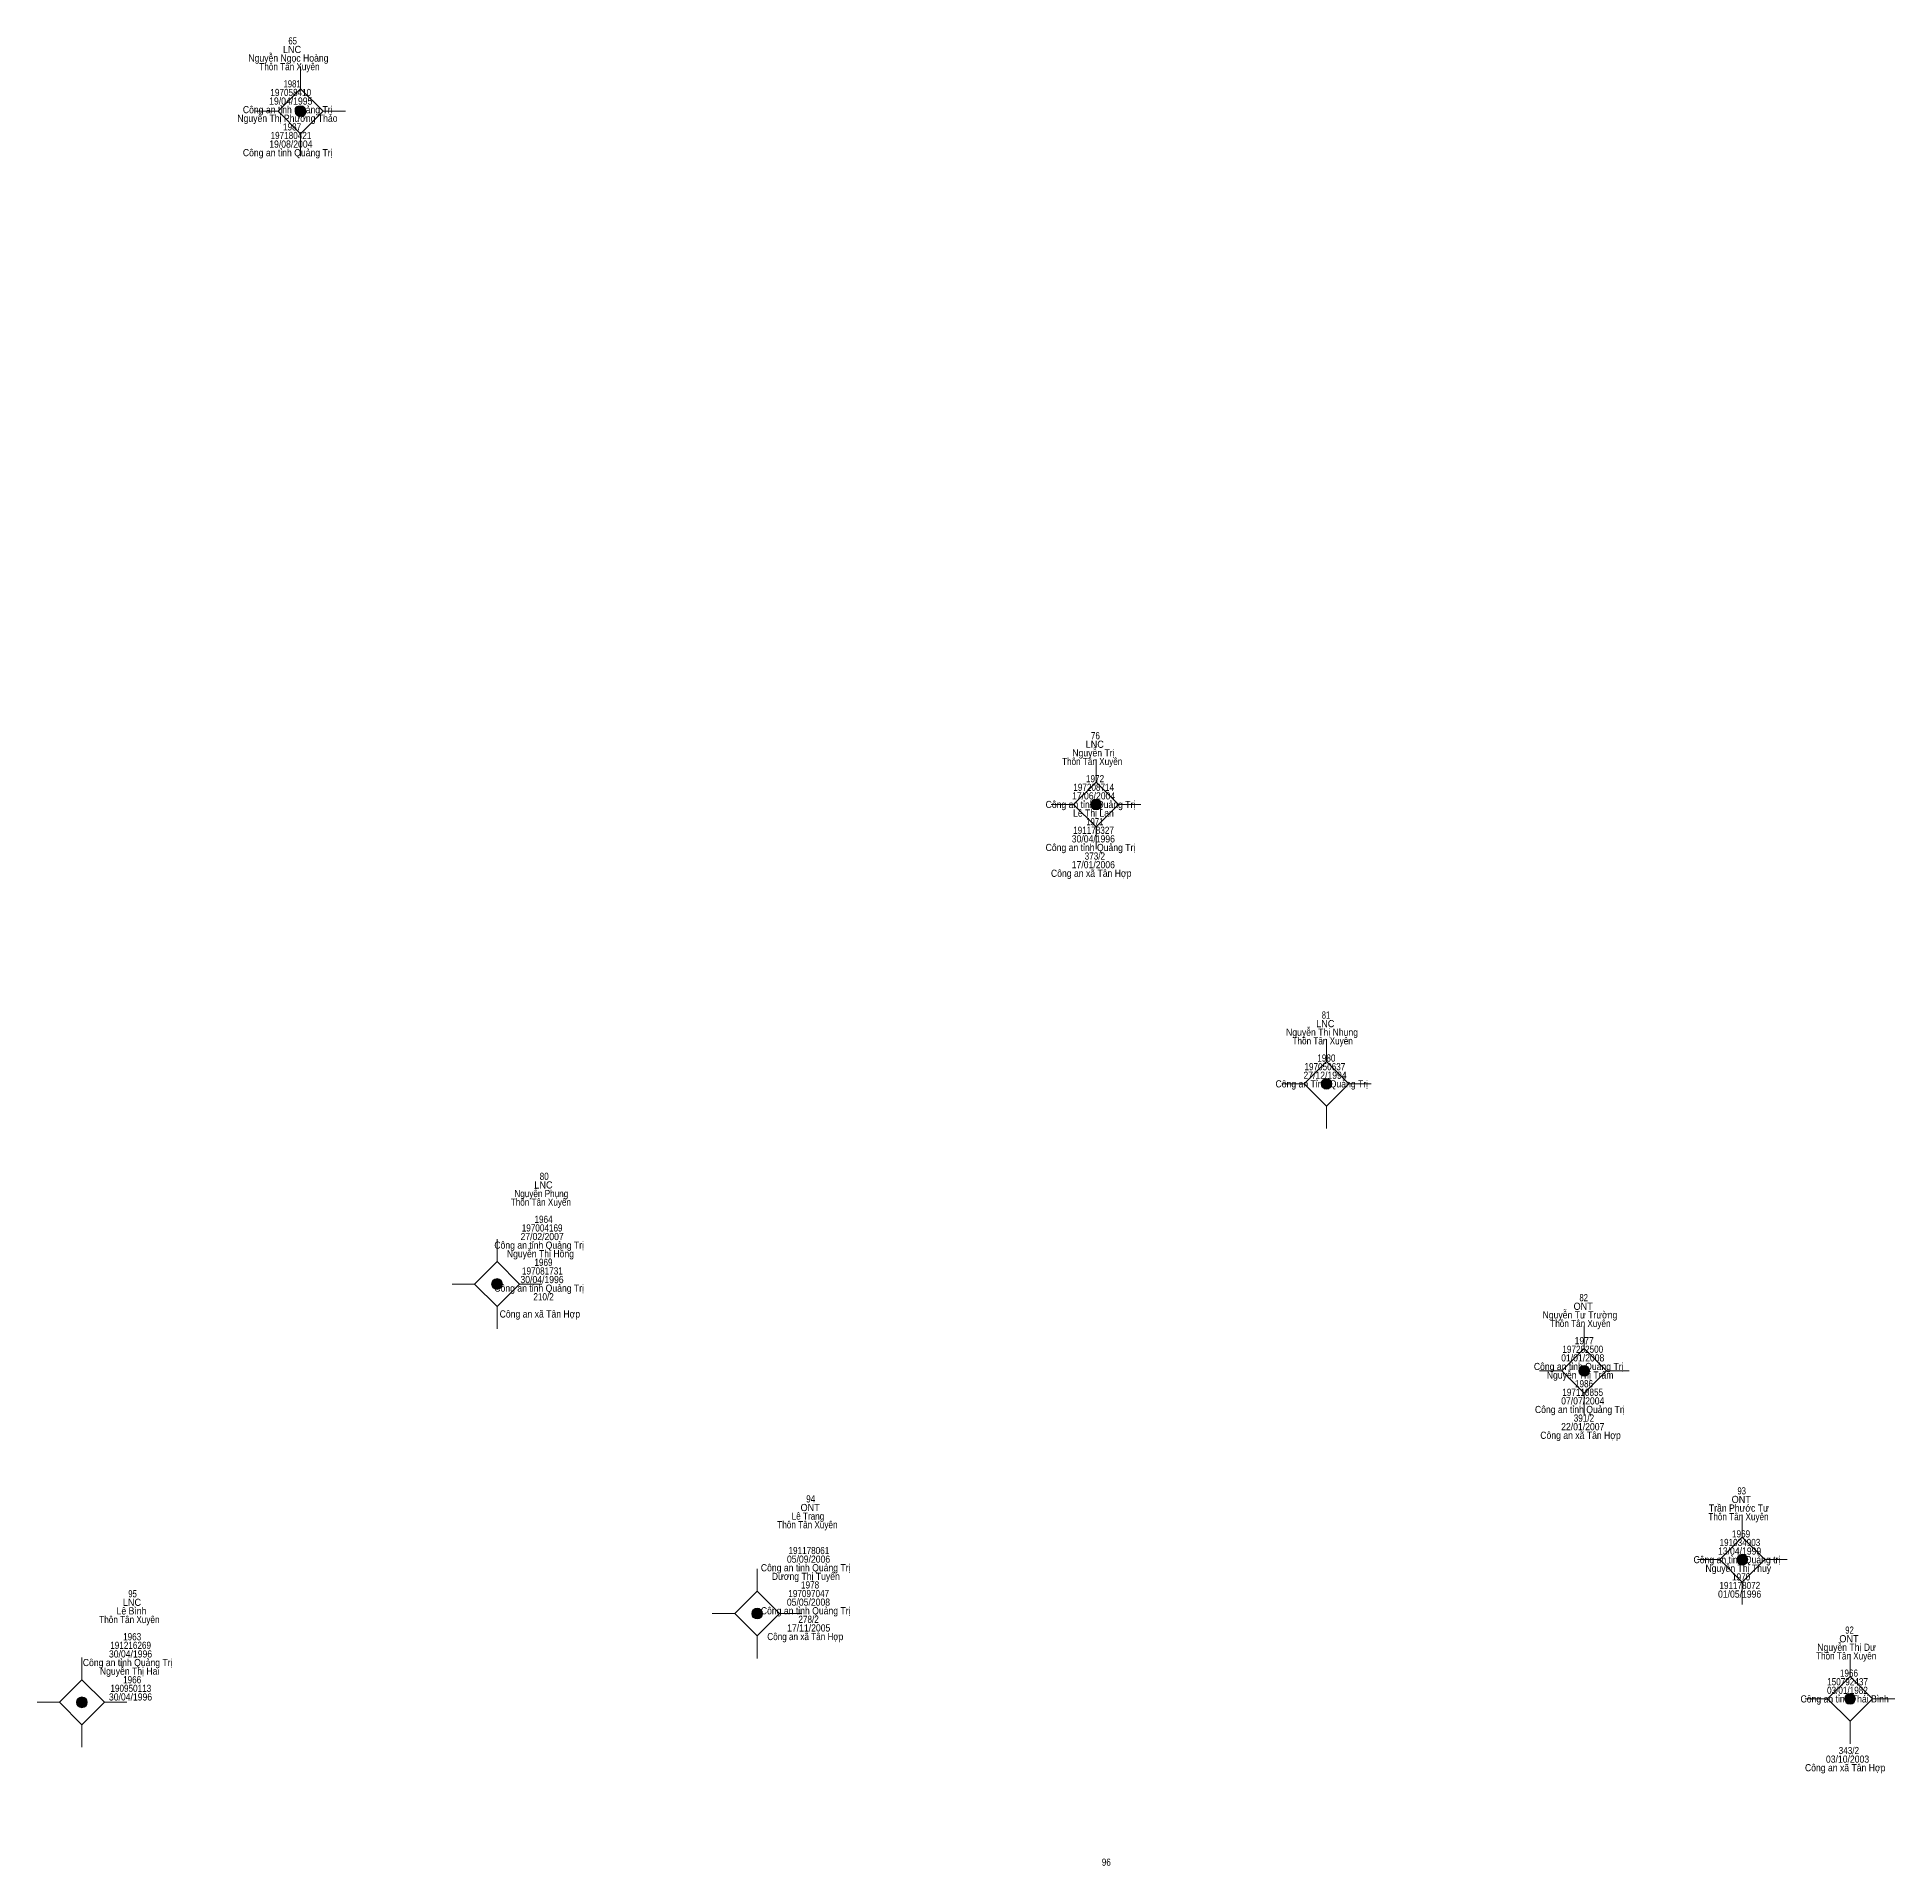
# Model space of a CAD drawing. Header units: metres. Extents: x 550999 to 552168, y 1840994 to 1841978.
# Drawn here: x 551134.7 to 551238.3, y 1841487.3 to 1841589.3 of the extents above; entities that cross this region are included whole.
import ezdxf
from ezdxf.enums import TextEntityAlignment as Align

# ---------------------------------------------------------------- set-up
doc = ezdxf.new("R2010")
doc.units = ezdxf.units.M
doc.header["$LTSCALE"] = 0.16
doc.layers.add('11', color=7, linetype='Continuous', lineweight=13)
doc.layers.add('15', color=7, linetype='Continuous')

msp = doc.modelspace()

# ---------------------------------------------------------------- hatches: boundary and pattern name
at = {"layer": '11'}
for points in [[(551149.6695, 1841585.17, 1), (551149.0695, 1841585.17, 1)], [(551194.0495, 1841546.49, 1), (551193.4495, 1841546.49, 1)], [(551206.9095, 1841530.9, 1), (551206.3095, 1841530.9, 1)], [(551160.6295, 1841519.73, 1), (551160.0295, 1841519.73, 1)], [(551221.2895, 1841514.89, 1), (551220.6895, 1841514.89, 1)], [(551230.1095, 1841504.35, 1), (551229.5095, 1841504.35, 1)], [(551175.1395, 1841501.34, 1), (551174.5395, 1841501.34, 1)], [(551137.4695, 1841496.39, 1), (551136.8695, 1841496.39, 1)], [(551236.1195, 1841496.58, 1), (551235.5195, 1841496.58, 1)]]:
    msp.add_hatch(color=256, dxfattribs=at).paths.add_polyline_path(points)

# ---------------------------------------------------------------- linework, layer by layer
for p, q in [((551149.37, 1841587.67), (551149.37, 1841586.42)), ((551148.12, 1841585.17), (551146.87, 1841585.17)), ((551151.87, 1841585.17), (551150.62, 1841585.17)), ((551149.37, 1841583.92), (551149.37, 1841582.67)), ((551193.75, 1841548.99), (551193.75, 1841547.74)), ((551192.5, 1841546.49), (551191.25, 1841546.49)), ((551196.25, 1841546.49), (551195, 1841546.49)), ((551193.75, 1841545.24), (551193.75, 1841543.99)), ((551206.61, 1841533.4), (551206.61, 1841532.15)), ((551205.36, 1841530.9), (551204.11, 1841530.9)), ((551209.11, 1841530.9), (551207.86, 1841530.9)), ((551206.61, 1841529.65), (551206.61, 1841528.4)), ((551160.33, 1841522.23), (551160.33, 1841520.98)), ((551159.08, 1841519.73), (551157.83, 1841519.73)), ((551162.83, 1841519.73), (551161.58, 1841519.73)), ((551160.33, 1841518.48), (551160.33, 1841517.23)), ((551220.99, 1841517.39), (551220.99, 1841516.14)), ((551219.74, 1841514.89), (551218.49, 1841514.89)), ((551223.49, 1841514.89), (551222.24, 1841514.89)), ((551220.99, 1841513.64), (551220.99, 1841512.39)), ((551229.81, 1841506.85), (551229.81, 1841505.6)), ((551228.56, 1841504.35), (551227.31, 1841504.35)), ((551232.31, 1841504.35), (551231.06, 1841504.35)), ((551174.84, 1841503.84), (551174.84, 1841502.59)), ((551229.81, 1841503.1), (551229.81, 1841501.85)), ((551173.59, 1841501.34), (551172.34, 1841501.34)), ((551177.34, 1841501.34), (551176.09, 1841501.34)), ((551174.84, 1841500.09), (551174.84, 1841498.84)), ((551137.17, 1841498.89), (551137.17, 1841497.64)), ((551235.82, 1841499.08), (551235.82, 1841497.83)), ((551135.92, 1841496.39), (551134.67, 1841496.39)), ((551139.67, 1841496.39), (551138.42, 1841496.39)), ((551234.57, 1841496.58), (551233.32, 1841496.58)), ((551238.32, 1841496.58), (551237.07, 1841496.58)), ((551137.17, 1841495.14), (551137.17, 1841493.89)), ((551235.82, 1841495.33), (551235.82, 1841494.08))]:
    msp.add_line(p, q, dxfattribs=at)
for points in [[(551149.37, 1841586.42), (551148.12, 1841585.17), (551149.37, 1841583.92), (551150.62, 1841585.17)], [(551193.75, 1841547.74), (551192.5, 1841546.49), (551193.75, 1841545.24), (551195, 1841546.49)], [(551206.61, 1841532.15), (551205.36, 1841530.9), (551206.61, 1841529.65), (551207.86, 1841530.9)], [(551160.33, 1841520.98), (551159.08, 1841519.73), (551160.33, 1841518.48), (551161.58, 1841519.73)], [(551220.99, 1841516.14), (551219.74, 1841514.89), (551220.99, 1841513.64), (551222.24, 1841514.89)], [(551229.81, 1841505.6), (551228.56, 1841504.35), (551229.81, 1841503.1), (551231.06, 1841504.35)], [(551174.84, 1841502.59), (551173.59, 1841501.34), (551174.84, 1841500.09), (551176.09, 1841501.34)], [(551235.82, 1841497.83), (551234.57, 1841496.58), (551235.82, 1841495.33), (551237.07, 1841496.58)], [(551137.17, 1841497.64), (551135.92, 1841496.39), (551137.17, 1841495.14), (551138.42, 1841496.39)]]:
    msp.add_lwpolyline(points, close=True, dxfattribs=at)
for centre in [(551149.3695, 1841585.17), (551193.7495, 1841546.49), (551206.6095, 1841530.9), (551160.3295, 1841519.73), (551220.9895, 1841514.89), (551229.8095, 1841504.35), (551174.8395, 1841501.34), (551137.1695, 1841496.39), (551235.8195, 1841496.58)]:
    msp.add_circle(centre, 0.3, dxfattribs=at)

# ---------------------------------------------------------------- texts
at = {"layer": '15'}
for s, width, p in [('65', 0.8, (551148.925, 1841588.9)), ('Nguyễn Ngọc Hoàng', 0.9, (551148.69, 1841587.94)), ('LNC', 0.95, (551148.89, 1841588.42)), ('Thôn Tân Xuyên', 0.85, (551148.745, 1841587.46)), ('1981', 0.8, (551148.895, 1841586.5)), ('19/04/1995', 0.9, (551148.82, 1841585.54)), ('197058410', 0.85, (551148.82, 1841586.02)), ('Nguyễn Thị Phương Thảo', 0.9, (551148.635, 1841584.58)), ('Công an tỉnh Quảng Trị', 0.9, (551148.65, 1841585.06)), ('197180421', 0.85, (551148.83, 1841583.62)), ('1987', 0.85, (551148.895, 1841584.1)), ('Công an tỉnh Quảng Trị', 0.9, (551148.65, 1841582.66)), ('19/08/2004', 0.9, (551148.825, 1841583.14)), ('Nguyễn Trị', 0.9, (551193.605, 1841549.17)), ('LNC', 0.95, (551193.68, 1841549.65)), ('76', 0.85, (551193.715, 1841550.13)), ('Thôn Tân Xuyên', 0.85, (551193.535, 1841548.69)), ('197208714', 0.85, (551193.62, 1841547.25)), ('1972', 0.85, (551193.695, 1841547.73)), ('Công an tỉnh Quảng Trị', 0.9, (551193.44, 1841546.29)), ('17/06/2004', 0.9, (551193.615, 1841546.77)), ('Lê Thị Lan', 0.9, (551193.605, 1841545.81)), ('1971', 0.8, (551193.685, 1841545.33)), ('30/04/1996', 0.9, (551193.6, 1841544.37)), ('191178327', 0.85, (551193.61, 1841544.85)), ('Công an tỉnh Quảng Trị', 0.9, (551193.44, 1841543.89)), ('17/01/2006', 0.9, (551193.6, 1841542.93)), ('373/2', 0.85, (551193.685, 1841543.41)), ('Công an xã Tân Hợp', 0.9, (551193.48, 1841542.45)), ('Nguyễn Thị Nhung', 0.9, (551206.36, 1841533.58)), ('LNC', 0.95, (551206.54, 1841534.06)), ('81', 0.75, (551206.58, 1841534.54)), ('Thôn Tân Xuyên', 0.85, (551206.395, 1841533.1)), (' 197050637', 0.85, (551206.455, 1841531.66)), (' 1980', 0.85, (551206.54, 1841532.14)), (' Công an Tỉnh Quảng Trị', 0.9, (551206.28, 1841530.7)), (' 27/12/1994', 0.9, (551206.46, 1841531.18)), ('80', 0.85, (551162.96, 1841525.54)), ('Nguyễn Phụng', 0.85, (551162.8, 1841524.58)), ('LNC', 0.95, (551162.92, 1841525.06)), ('Thôn Tân Xuyên', 0.85, (551162.775, 1841524.1)), ('27/02/2007', 0.9, (551162.845, 1841522.18)), ('197004169', 0.85, (551162.845, 1841522.66)), ('1964', 0.85, (551162.925, 1841523.14)), ('Công an tỉnh Quảng Trị', 0.9, (551162.68, 1841521.7)), ('Nguyễn Thị Hồng', 0.9, (551162.75, 1841521.22)), ('197081731', 0.85, (551162.86, 1841520.26)), ('1969', 0.85, (551162.92, 1841520.74)), ('Công an tỉnh Quảng Trị', 0.9, (551162.68, 1841519.3)), ('30/04/1996', 0.9, (551162.84, 1841519.78)), ('210/2', 0.85, (551162.925, 1841518.82)), ('ONT', 0.95, (551220.93, 1841518.29)), ('82', 0.8, (551220.96, 1841518.77)), ('Công an xã Tân Hợp', 0.9, (551162.72, 1841517.86)), ('Nguyễn Tư Trường', 0.9, (551220.75, 1841517.81)), ('Thôn Tân Xuyên', 0.85, (551220.775, 1841517.33)), (' 1977', 0.9, (551220.92, 1841516.37)), ('Công an tỉnh Quảng Trị', 0.9, (551220.68, 1841514.93)), (' 01/01/2008', 0.9, (551220.84, 1841515.41)), (' 197282500', 0.85, (551220.845, 1841515.89)), ('Nguyễn Thị Trâm', 0.9, (551220.76, 1841514.45)), (' 1986', 0.85, (551220.915, 1841513.97)), (' 07/07/2004', 0.9, (551220.84, 1841513.01)), (' 197118855', 0.85, (551220.84, 1841513.49)), (' Công an tỉnh Quảng Trị', 0.9, (551220.675, 1841512.53)), (' 391/2', 0.85, (551220.91, 1841512.05)), (' Công an xã Tân Hợp', 0.9, (551220.715, 1841511.09)), (' 22/01/2007', 0.9, (551220.84, 1841511.57)), ('93', 0.8, (551229.775, 1841507.99)), ('ONT', 0.95, (551177.8, 1841507.06)), ('94', 0.85, (551177.83, 1841507.54)), ('Trần Phước Tư', 0.9, (551229.615, 1841507.03)), ('ONT', 0.95, (551229.75, 1841507.51)), ('Thôn Tân Xuyên', 0.85, (551177.645, 1841506.1)), ('Lê Trang ', 0.85, (551177.74, 1841506.58)), ('Thôn Tân Xuyên', 0.85, (551229.595, 1841506.55)), ('191178061', 0.85, (551177.73, 1841504.66)), ('13/04/1999', 0.9, (551229.66, 1841504.63)), ('191034903', 0.85, (551229.675, 1841505.11)), ('1969', 0.85, (551229.74, 1841505.59)), ('Công an tỉnh Quảng Trị', 0.9, (551177.55, 1841503.7)), ('05/09/2006', 0.9, (551177.71, 1841504.18)), ('Công an tỉnh Quảng trị', 0.9, (551229.51, 1841504.15)), ('Nguyễn Thị Thuý', 0.9, (551229.585, 1841503.67)), ('Dương Thị Tuyển ', 0.9, (551177.625, 1841503.22)), ('1978', 0.85, (551177.795, 1841502.74)), ('191178072', 0.85, (551229.67, 1841502.71)), ('1970', 0.85, (551229.745, 1841503.19)), ('LNC', 0.95, (551139.96, 1841501.77)), ('95', 0.8, (551139.995, 1841502.25)), ('05/05/2008', 0.9, (551177.705, 1841501.78)), ('197097047', 0.85, (551177.72, 1841502.26)), ('01/05/1996', 0.9, (551229.66, 1841502.23)), ('Thôn Tân Xuyên', 0.85, (551139.815, 1841500.81)), ('Lê Bình', 0.9, (551139.935, 1841501.29)), ('Công an tỉnh Quảng Trị', 0.9, (551177.55, 1841501.3)), ('278/2 ', 0.85, (551177.775, 1841500.82)), ('1963', 0.85, (551139.97, 1841499.85)), ('Công an xã Tân Hợp ', 0.85, (551177.59, 1841499.86)), ('17/11/2005', 0.9, (551177.72, 1841500.34)), ('ONT', 0.95, (551235.76, 1841499.74)), ('92', 0.8, (551235.79, 1841500.22)), ('Công an tỉnh Quảng Trị', 0.9, (551139.72, 1841498.41)), ('30/04/1996', 0.9, (551139.88, 1841498.89)), ('191216269', 0.85, (551139.885, 1841499.37)), ('Thôn Tân Xuyên', 0.85, (551235.605, 1841498.78)), ('Nguyễn Thị Dư', 0.9, (551235.625, 1841499.26)), ('Nguyễn Thị Hai', 0.9, (551139.83, 1841497.93)), ('1966', 0.85, (551139.97, 1841497.45)), ('150792437', 0.85, (551235.68, 1841497.34)), ('1966', 0.85, (551235.76, 1841497.82)), ('30/04/1996', 0.9, (551139.88, 1841496.49)), ('190950113', 0.85, (551139.895, 1841496.97)), ('Công an tỉnh Thái Bình', 0.9, (551235.52, 1841496.38)), ('03/01/1982', 0.85, (551235.675, 1841496.86)), ('343/2', 0.85, (551235.755, 1841493.5)), ('Công an xã Tân Hợp', 0.9, (551235.55, 1841492.54)), ('03/10/2003', 0.9, (551235.68, 1841493.02)), ('96', 0.85, (551194.325, 1841487.27))]:
    msp.add_text(s, height=0.4, dxfattribs=dict(at, width=width)).set_placement(p, align=Align.CENTER)

doc.saveas('drawing.dxf')
